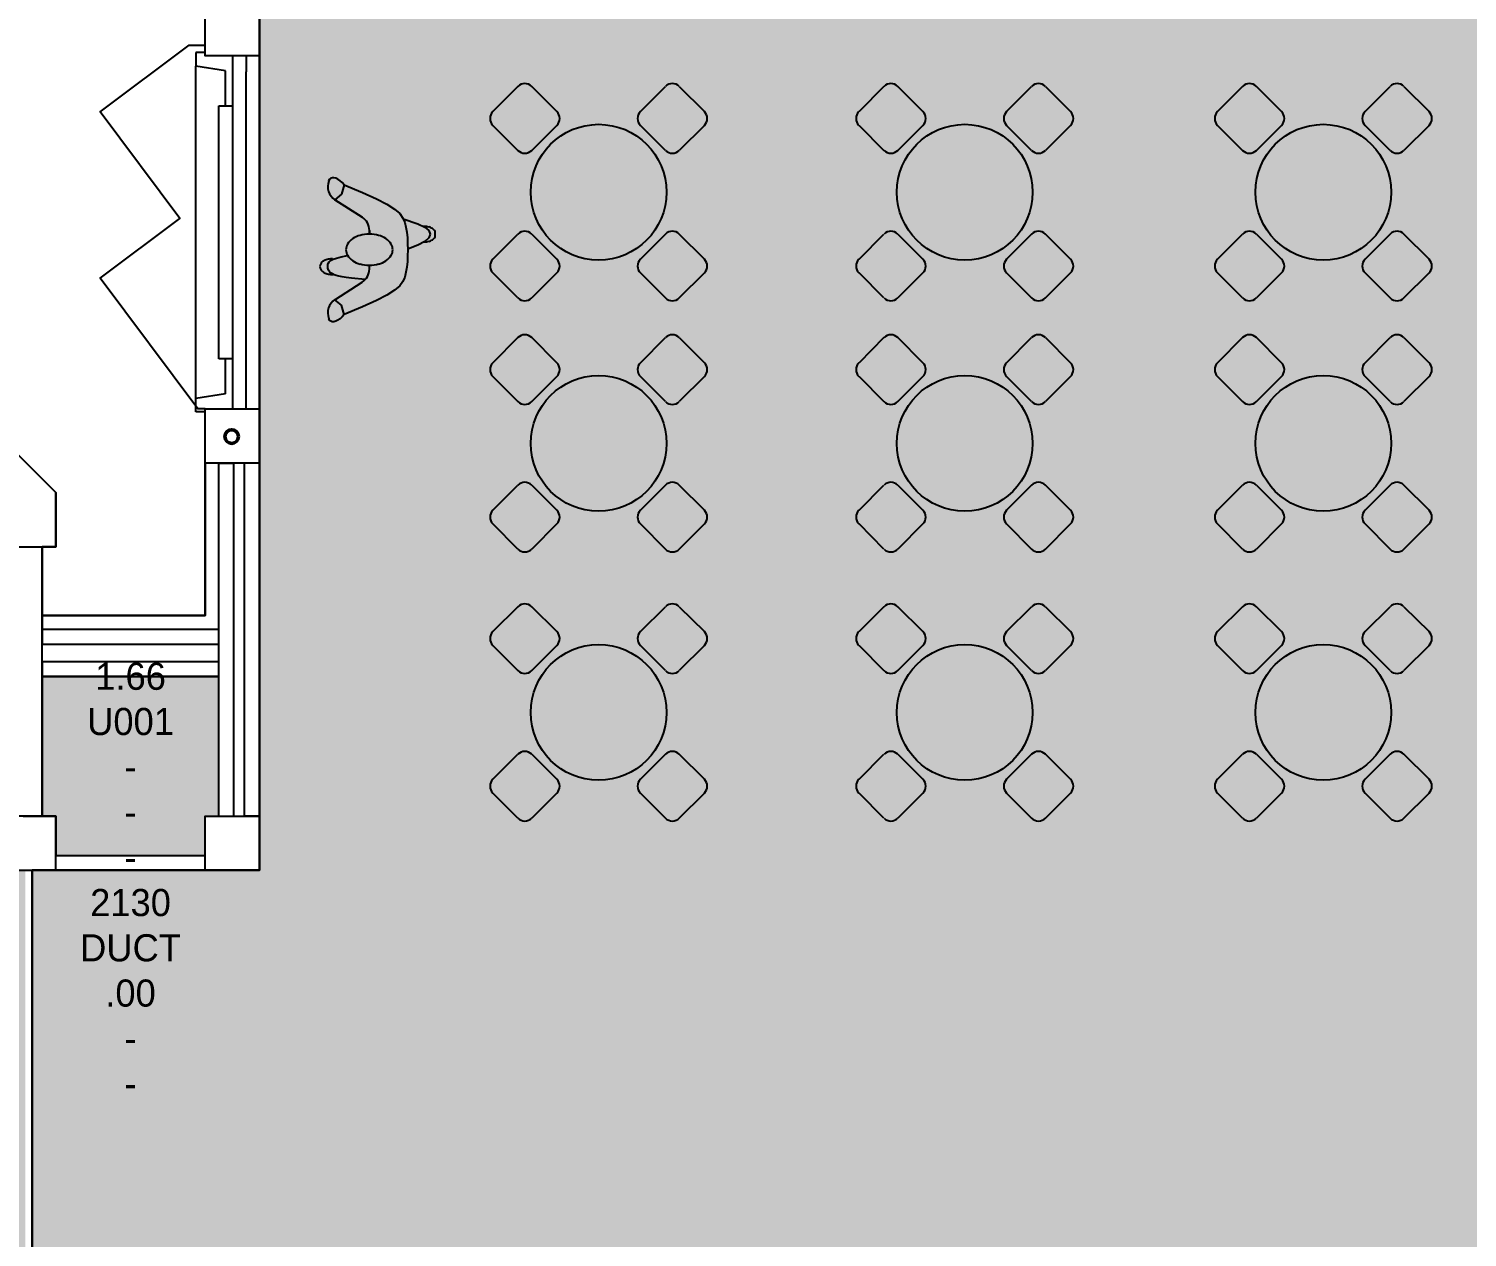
# Model space of a CAD drawing. Header units: millimetres. Extents: x -48614 to 110435, y -11020 to 74943.
# Drawn here: x -26528 to -15932, y 38378 to 47280 of the extents above; entities that cross this region are included whole.
import ezdxf

# ---------------------------------------------------------------- set-up
doc = ezdxf.new("R2010")
doc.units = ezdxf.units.MM
for name, color, linetype in [('BRICK_WALLS_P4', 1, 'Continuous'), ('COLUMNS_P5', 5, 'Continuous'), ('FURNITURE', 40, 'Continuous'), ('GROS$', 1, 'Continuous'), ('HL-TMP', 7, 'Continuous'), ('RM$', 5, 'Continuous'), ('RM$TXT', 5, 'Continuous'), ('WA_EXT', 7, 'Continuous'), ('WN', 4, 'Continuous')]:
    doc.layers.add(name, color=color, linetype=linetype)

msp = doc.modelspace()

# ---------------------------------------------------------------- hatches: boundary and pattern name
at = {"layer": 'HL-TMP', "true_color": 0x666666}
h = msp.add_hatch(color=251, dxfattribs=at)
h.paths.add_polyline_path([(-42888, 12736), (-47228, 12736), (-47228, 12581), (-47428, 12581), (-47428, 9981), (-42888, 9981)], flags=0)
h.paths.add_polyline_path([(-42888, 9266), (-42888, 9871), (-47228, 9871), (-47228, 9581), (-47428, 9581), (-47428, 6981), (-47228, 6981), (-47228, 6831), (-42888, 6831)], flags=0)
h.paths.add_polyline_path([(-5258, 3071), (-8418, 3071), (-8418, -2874), (-5258, -2874)], flags=0)
h.paths.add_polyline_path([(6362, 3071), (3202, 3071), (3202, -2859), (6362, -2859)], flags=0)
h.paths.add_polyline_path([(31772, 9581), (31747, 9581), (30172, 9581), (24672, 9581), (24672, 7598), (24838, 7198), (25639, 6397), (26039, 6231), (30405, 6231), (30805, 6397), (31607, 7198), (31772, 7598)], flags=0)
h.paths.add_polyline_path([(31772, 43464), (31607, 43864), (30805, 44665), (30405, 44831), (26039, 44831), (25639, 44665), (24838, 43864), (24672, 43464), (24672, 41481), (26272, 41481), (31772, 41481)], flags=0)
h.paths.add_polyline_path([(-26728, 43464), (-26893, 43864), (-27695, 44665), (-28095, 44831), (-32461, 44831), (-32861, 44665), (-33662, 43864), (-33828, 43464), (-33828, 41081), (-32228, 41081), (-32228, 41481), (-26728, 41481)], flags=0)
h.paths.add_polyline_path([(-26728, 9581), (-33828, 9581), (-33828, 7598), (-33662, 7198), (-32861, 6397), (-32461, 6231), (-28095, 6231), (-27695, 6397), (-26893, 7198), (-26728, 7598)], flags=0)
h.paths.add_polyline_path([(79131, 39384), (73720, 42522), (73018, 41311), (72967, 41224), (74182, 40520), (74682, 40230), (74682, 36332), (72967, 35337), (73720, 34040), (79131, 37177), (79774, 38281)], flags=0)
h.paths.add_polyline_path([(-3017, 35830), (-7028, 35146), (-7028, 32215), (-2628, 31465), (-2628, 32864), (-5578, 33367), (-5578, 33995), (-2785, 34471)], flags=0)
h.paths.add_polyline_path([(4972, 35146), (572, 35896), (572, 34498), (3522, 33995), (3522, 33367), (730, 32891), (962, 31532), (4972, 32215)], flags=0)
h.paths.add_polyline_path([(-21428, 30826), (-17703, 30826), (-17703, 30736), (-17675, 30736), (-17675, 27736), (-14934, 27736), (-14928, 27736), (-14928, 27581), (-14673, 27581), (-14673, 24981), (-14928, 24981), (-14928, 24581), (-14673, 24581), (-14673, 21981), (-14928, 21981), (-14928, 21581), (-14673, 21581), (-14673, 18981), (-14928, 18981), (-14928, 18581), (-14673, 18581), (-14673, 15981), (-14928, 15981), (-14928, 15581), (-14673, 15581), (-14673, 12981), (-14928, 12981), (-14928, 12803), (-19273, 12803), (-19273, 12826), (-21428, 12826)], flags=0)
h.paths.add_polyline_path([(12562, 46981), (12172, 46981), (12172, 47581), (12562, 47581), (12562, 49351), (8647, 49351), (8647, 41191), (12272, 41191), (12272, 41681), (12562, 41681)], flags=0)
h.paths.add_polyline_path([(322, 3071), (-2378, 3071), (-2378, 841), (-2378, -1759), (-2378, -3054), (322, -3054), (322, -359)], flags=0)
h.paths.add_polyline_path([(18437, 53689), (18437, 54756), (18437, 55796), (18322, 55796), (17237, 55796), (17237, 51839), (18437, 51839)], flags=0)
h.paths.add_polyline_path([(35012, 45726), (33772, 45726), (33772, 45581), (33473, 45581), (33473, 42981), (33772, 42981), (33772, 42581), (33527, 42581), (33527, 41481), (33772, 41481), (33772, 41191), (36562, 41191), (36562, 43301), (35012, 43301)], flags=0)
h.paths.add_polyline_path([(-35553, 41081), (-38828, 41081), (-40278, 41081), (-40278, 42031), (-40278, 43133), (-40278, 44404), (-40278, 47416), (-40278, 50416), (-40278, 53416), (-40278, 54836), (-40228, 54836), (-40228, 59416), (-40228, 63266), (-40228, 65226), (-42828, 65226), (-42828, 64931), (-42828, 62416), (-42828, 54836), (-42778, 54836), (-42778, 41451), (-42778, 41226), (-47428, 41226), (-47428, 39981), (-47228, 39981), (-47228, 36981), (-35553, 36981)], flags=0)
h.paths.add_polyline_path([(-26553, 41081), (-26728, 41081), (-32228, 41081), (-33828, 41081), (-34228, 41081), (-35503, 41081), (-35503, 36981), (-35228, 36981), (-35228, 36631), (-34228, 36631), (-34228, 36981), (-33828, 36981), (-33828, 36691), (-30578, 36691), (-30578, 36981), (-29978, 36981), (-29978, 36691), (-29366, 36691), (-26728, 36691), (-26728, 36981), (-26553, 36981)], flags=0)
h.paths.add_polyline_path([(24447, 41081), (24272, 41081), (23172, 41081), (18437, 41081), (18437, 41081), (17237, 41081), (10222, 41081), (1917, 41081), (-3973, 41081), (-6973, 41081), (-14728, 41081), (-14728, 46981), (-14828, 46981), (-14828, 47581), (-14728, 47581), (-14728, 52981), (-14828, 52981), (-14828, 53581), (-14728, 53581), (-14728, 57581), (-23328, 57581), (-23328, 56196), (-24428, 56196), (-24828, 56196), (-24828, 41081), (-25228, 41081), (-26328, 41081), (-26503, 41081), (-26503, 36981), (-24628, 36981), (-24628, 36883), (-16857, 36883), (-16857, 30826), (-16403, 30826), (-16403, 30736), (-17585, 30736), (-17585, 27916), (-17585, 27826), (-14928, 27826), (-14928, 27981), (-14328, 27981), (-14328, 30581), (-14928, 30581), (-14928, 30981), (-14328, 30981), (-14328, 33581), (-14928, 33581), (-14928, 33981), (-14328, 33981), (-14328, 36581), (-14928, 36581), (-14928, 36981), (-14728, 36981), (-14728, 37181), (-14328, 37181), (-14328, 36581), (-11728, 36581), (-11728, 37181), (-11328, 37181), (-11328, 36581), (-8728, 36581), (-8728, 37181), (-8328, 37181), (-8328, 36931), (-8150, 36931), (-8000, 36696), (-6057, 36696), (-5907, 36931), (-5728, 36931), (-5728, 37181), (-5328, 37181), (-5328, 36931), (-5150, 36931), (-5000, 36696), (-3057, 36696), (-2907, 36931), (-2728, 36931), (-2728, 37181), (-2328, 37181), (272, 37181), (672, 37181), (672, 36931), (852, 36931), (1002, 36696), (2945, 36696), (3095, 36931), (3272, 36931), (3272, 37181), (3672, 37181), (3672, 36931), (3852, 36931), (4002, 36696), (5945, 36696), (6095, 36931), (6272, 36931), (6272, 37181), (12272, 37181), (12672, 37181), (12672, 36981), (12872, 36981), (12872, 33836), (15532, 33836), (16377, 33836), (16377, 36981), (24447, 36981)], flags=0)
h.paths.add_polyline_path([(18437, 51557), (18437, 51749), (17237, 51749), (17237, 51731), (16637, 51731), (16637, 48231), (17237, 48231), (17237, 43683), (17237, 43683), (17237, 41081), (18437, 41081), (18437, 41680), (18437, 47456)], flags=0)
h.paths.add_polyline_path([(45417, 39581), (45172, 39581), (45172, 39726), (40672, 39726), (40672, 41081), (38172, 41081), (38062, 41081), (33772, 41081), (33172, 41081), (31772, 41081), (30172, 41081), (26272, 41081), (24497, 41081), (24497, 36981), (24672, 36981), (24672, 36691), (27922, 36691), (27922, 36981), (28522, 36981), (28522, 36691), (30734, 36691), (31772, 36691), (31772, 36981), (32172, 36981), (32172, 36836), (33172, 36836), (33172, 36981), (38172, 36981), (43472, 36981), (45172, 36981), (45172, 37431), (45417, 37431)], flags=0)
h.paths.add_polyline_path([(40672, 62416), (40672, 65226), (40225, 65226), (38172, 65226), (38172, 63616), (38172, 60616), (38172, 57616), (38172, 54616), (38172, 45254), (38172, 43983), (38172, 42481), (38172, 41191), (40672, 41191), (40672, 41416), (40672, 44416), (40672, 47416), (40672, 50416), (40672, 56416), (40672, 59416)], flags=0)
h.paths.add_polyline_path([(57087, 42327), (57087, 42377), (55725, 42377), (55725, 42327), (55725, 40877), (57087, 40877)], flags=0)
h.paths.add_polyline_path([(57087, 35685), (55725, 35685), (55725, 35635), (55725, 34185), (57087, 34185)], flags=0)
h.paths.add_polyline_path([(40672, 11416), (40672, 29416), (40672, 32446), (40672, 36871), (38172, 36871), (38172, 36346), (38172, 33646), (38172, 27616), (38172, 21616), (38172, 18616), (38172, 15616), (38172, 12581), (32172, 12581), (32037, 12581), (32037, 12509), (32037, 10061), (32037, 9981), (32172, 9981), (38172, 9981), (38172, 6188), (38172, 836), (38997, 836), (40672, 836)], flags=0)
h.paths.add_polyline_path([(22772, 9931), (21852, 9931), (21852, 9561), (21672, 9561), (21672, 9381), (21492, 9381), (21492, 8561), (22772, 8561)], flags=0)
h.paths.add_polyline_path([(17102, 4031), (16122, 4031), (16122, 3196), (17102, 3196)], flags=0)
h.paths.add_polyline_path([(-26553, 12581), (-26728, 12581), (-26728, 12581), (-26728, 12581), (-28493, 12581), (-29110, 13198), (-30245, 13198), (-30245, 13198), (-31445, 13198), (-32063, 12581), (-32836, 12581), (-33698, 12581), (-35503, 12581), (-35503, 9981), (-35178, 9981), (-35178, 9981), (-33828, 9981), (-26553, 9981)], flags=0)
h.paths.add_polyline_path([(-34048, 15698), (-35228, 15698), (-35228, 15581), (-35303, 15581), (-35303, 14166), (-35303, 12981), (-34048, 12981)], flags=0)
h.paths.add_polyline_path([(-40168, 29107), (-40168, 31306), (-42798, 31306), (-42798, 28747), (-42798, 25881), (-42798, 23396), (-42798, 21710), (-42798, 18889), (-42288, 18889), (-42288, 16231), (-42288, 12794), (-40168, 12794), (-40168, 12826), (-40168, 15891), (-38714, 15891), (-38714, 16791), (-38935, 16791), (-40168, 16791), (-40168, 20788)], flags=0)
h.paths.add_polyline_path([(4694, -4072), (3582, -4072), (3582, -5174), (4693, -5174)], flags=0)
h.paths.add_polyline_path([(31852, 12581), (31747, 12581), (31747, 12756), (30117, 12756), (30117, 12581), (30007, 12581), (29626, 12984), (29314, 13315), (29232, 13401), (27332, 13401), (27212, 13401), (26819, 12984), (26437, 12581), (26327, 12581), (26327, 12756), (24697, 12756), (24697, 12581), (24537, 12581), (24537, 9981), (24697, 9981), (30172, 9981), (30172, 9581), (31747, 9581), (31747, 9981), (31852, 9981)], flags=0)
h.paths.add_polyline_path([(42572, 73381), (42372, 73381), (42372, 74331), (38172, 74331), (38172, 65336), (40225, 65336), (40772, 65336), (40772, 65631), (41172, 65631), (41172, 65331), (42322, 65331), (42322, 66281), (42522, 66281), (42522, 67281), (42372, 67281), (42372, 67881), (42522, 67881), (42522, 71781), (42372, 71781), (42372, 72037), (39851, 72037), (39851, 70504), (40788, 70504), (40788, 70474), (40788, 67281), (39826, 67281), (39826, 71615), (39827, 72062), (42372, 72062), (42372, 72381), (42572, 72381)], flags=0)
h.paths.add_polyline_path([(22572, 26446), (21487, 26446), (21487, 25512), (21487, 25476), (22572, 25476)], flags=0)
h.paths.add_polyline_path([(-37518, 16791), (-38624, 16791), (-38624, 15891), (-37518, 15891)], flags=0)
h.paths.add_polyline_path([(-2583, -3094), (-5038, -3094), (-5038, -4759), (-5038, -5209), (-4188, -5209), (-2583, -5209)], flags=0)
h.paths.add_polyline_path([(-25128, 18581), (-25228, 18581), (-25228, 18698), (-26508, 18698), (-26508, 17679), (-26466, 17637), (-26466, 17285), (-26508, 17285), (-26508, 15863), (-25868, 15863), (-25228, 15863), (-25228, 15981), (-25128, 15981)], flags=0)
at = {"layer": 'HL-TMP', "true_color": 0x66cd4f}
h = msp.add_hatch(color=93, dxfattribs=at)
h.paths.add_polyline_path([(-25128, 42509), (-26428, 42509), (-26428, 41481), (-26328, 41481), (-26328, 41191), (-25228, 41191), (-25228, 41481), (-25128, 41481)], flags=0)
h.paths.add_polyline_path([(24372, 42509), (23062, 42509), (23062, 41481), (23172, 41481), (23172, 41191), (24272, 41191), (24272, 41481), (24372, 41481)], flags=0)
h.paths.add_polyline_path([(33417, 42581), (32072, 42581), (32072, 41481), (32172, 41481), (32172, 41191), (33172, 41191), (33172, 41481), (33417, 41481)], flags=0)
h.paths.add_polyline_path([(33662, 9871), (32172, 9871), (32172, 9581), (32072, 9581), (32072, 8490), (33662, 8490)], flags=0)
h.paths.add_polyline_path([(24372, 9581), (24272, 9581), (24272, 9871), (23322, 9871), (23172, 9871), (23172, 8434), (24372, 8434)], flags=0)
h.paths.add_polyline_path([(-25228, 9871), (-26328, 9871), (-26328, 9581), (-26428, 9581), (-26428, 8481), (-25228, 8481)], flags=0)
h.paths.add_polyline_path([(-34128, 9581), (-34228, 9581), (-34228, 9871), (-35178, 9871), (-35718, 9871), (-35718, 8490), (-34128, 8490)], flags=0)

# ---------------------------------------------------------------- linework, layer by layer
at = {"layer": 'BRICK_WALLS_P4', "linetype": 'Continuous'}
for p, q in [((-25128, 44081), (-25228, 44081)), ((-25228, 44081), (-25228, 42957)), ((-25128, 44081), (-25018, 44081)), ((-25128, 41481), (-25128, 44081)), ((-25018, 41481), (-25018, 44081)), ((-24828, 44081), (-24938, 44081)), ((-24938, 41481), (-24938, 44081)), ((-24828, 41481), (-24828, 44081)), ((-26568, 43464), (-26428, 43464)), ((-26428, 41481), (-26428, 43464)), ((-25228, 42957), (-26428, 42957)), ((-26428, 42957), (-26428, 42747)), ((-26428, 42857), (-25128, 42857)), ((-26428, 42747), (-25128, 42747)), ((-26428, 42619), (-26428, 42509)), ((-26428, 42619), (-25128, 42619)), ((-26428, 42509), (-25128, 42509)), ((-26568, 41481), (-26428, 41481)), ((-25228, 41081), (-25228, 41481)), ((-25228, 41081), (-25228, 41481)), ((-26328, 41191), (-25228, 41191)), ((-26328, 41191), (-25228, 41191)), ((-26328, 41191), (-25228, 41191)), ((-26328, 41191), (-25228, 41191)), ((-25228, 41081), (-25228, 41191)), ((-25228, 41081), (-25228, 41191)), ((-25228, 41081), (-25228, 41191)), ((-25228, 41081), (-25228, 41191)), ((-26328, 41081), (-25228, 41081)), ((-26328, 41081), (-25228, 41081)), ((-26328, 41081), (-25228, 41081)), ((-26328, 41081), (-25228, 41081))]:
    msp.add_line(p, q, dxfattribs=at)
at = {"layer": 'COLUMNS_P5', "linetype": 'Continuous', "lineweight": -3}
for points in [[(-24828, 47081), (-25228, 47081), (-25228, 47481), (-24828, 47481)], [(-25228, 44081), (-25228, 44481), (-24828, 44481), (-24828, 44081)], [(-26611, 44147), (-26893, 43864), (-26728, 43464), (-26328, 43464), (-26328, 43864)], [(-26728, 41081), (-26328, 41081), (-26328, 41481), (-26728, 41481)], [(-24828, 41481), (-24828, 41081), (-25228, 41081), (-25228, 41481)]]:
    msp.add_lwpolyline(points, close=True, dxfattribs=at)
at = {"layer": 'COLUMNS_P5', "linetype": 'Continuous', "lineweight": 50}
msp.add_circle((-25033, 44276), 50, dxfattribs=at)
at = {"layer": 'FURNITURE'}
for p, q in [((-22925, 46855), (-23109, 46670)), ((-22638, 46670), (-22823, 46855)), ((-22022, 46670), (-21838, 46855)), ((-21736, 46855), (-21551, 46670)), ((-20228, 46855), (-20412, 46670)), ((-19942, 46670), (-20126, 46855)), ((-19325, 46670), (-19141, 46855)), ((-19039, 46855), (-18854, 46670)), ((-17587, 46855), (-17771, 46670)), ((-17300, 46670), (-17485, 46855)), ((-16684, 46670), (-16500, 46855)), ((-16398, 46855), (-16213, 46670)), ((-23109, 46568), (-22925, 46384)), ((-22823, 46384), (-22638, 46568)), ((-21838, 46384), (-22022, 46568)), ((-21551, 46568), (-21736, 46384)), ((-20412, 46568), (-20228, 46384)), ((-20126, 46384), (-19942, 46568)), ((-19141, 46384), (-19325, 46568)), ((-18854, 46568), (-19039, 46384)), ((-17771, 46568), (-17587, 46384)), ((-17485, 46384), (-17300, 46568)), ((-16500, 46384), (-16684, 46568)), ((-16213, 46568), (-16398, 46384)), ((-24317, 46159), (-24312, 46173)), ((-24312, 46173), (-24317, 46159)), ((-24317, 46159), (-24312, 46173)), ((-24312, 46173), (-24317, 46159)), ((-24303, 46180), (-24312, 46173)), ((-24303, 46180), (-24312, 46173)), ((-24293, 46183), (-24303, 46180)), ((-24293, 46183), (-24303, 46180)), ((-24280, 46183), (-24293, 46183)), ((-24280, 46183), (-24293, 46183)), ((-24266, 46179), (-24280, 46183)), ((-24266, 46179), (-24280, 46183)), ((-24251, 46172), (-24266, 46179)), ((-24251, 46172), (-24266, 46179)), ((-24235, 46161), (-24251, 46172)), ((-24235, 46161), (-24251, 46172)), ((-24219, 46147), (-24235, 46161)), ((-24219, 46147), (-24235, 46161)), ((-24204, 46130), (-24223, 46061)), ((-24204, 46130), (-24223, 46061)), ((-24204, 46130), (-24219, 46147)), ((-24204, 46130), (-24219, 46147)), ((-24204, 46130), (-24070, 46074)), ((-24204, 46130), (-24070, 46074)), ((-24223, 46061), (-24272, 46020)), ((-24223, 46061), (-24272, 46020)), ((-24072, 45891), (-24272, 46020)), ((-24072, 45891), (-24272, 46020)), ((-24272, 46020), (-24072, 45891)), ((-24272, 46020), (-24072, 45891)), ((-24070, 46074), (-23966, 46027)), ((-24070, 46074), (-23966, 46027)), ((-23966, 46027), (-23889, 45987)), ((-23966, 46027), (-23889, 45987)), ((-23889, 45987), (-23833, 45951)), ((-23889, 45987), (-23833, 45951)), ((-23833, 45951), (-23795, 45918)), ((-23833, 45951), (-23795, 45918)), ((-23795, 45918), (-23772, 45886)), ((-23795, 45918), (-23772, 45886)), ((-23772, 45886), (-23758, 45854)), ((-23772, 45886), (-23758, 45854)), ((-23769, 45881), (-23661, 45843)), ((-23769, 45881), (-23661, 45843)), ((-24019, 45768), (-24019, 45795)), ((-24019, 45768), (-24019, 45795)), ((-24019, 45795), (-24019, 45768)), ((-24019, 45795), (-24019, 45768)), ((-23758, 45854), (-23749, 45819)), ((-23758, 45854), (-23749, 45819)), ((-23749, 45819), (-23743, 45781)), ((-23749, 45819), (-23743, 45781)), ((-23743, 45781), (-23739, 45740)), ((-23743, 45781), (-23739, 45740)), ((-23661, 45843), (-23610, 45818)), ((-23661, 45843), (-23610, 45818)), ((-23610, 45818), (-23580, 45793)), ((-23610, 45818), (-23580, 45793)), ((-23580, 45793), (-23570, 45767)), ((-23580, 45793), (-23570, 45767)), ((-23535, 45746), (-23535, 45788)), ((-23535, 45746), (-23535, 45788)), ((-23739, 45740), (-23737, 45697)), ((-23739, 45740), (-23737, 45697)), ((-23737, 45697), (-23736, 45652)), ((-23737, 45697), (-23736, 45652)), ((-23661, 45687), (-23731, 45659)), ((-23661, 45687), (-23731, 45659)), ((-23610, 45714), (-23661, 45687)), ((-23610, 45714), (-23661, 45687)), ((-23580, 45741), (-23610, 45714)), ((-23580, 45741), (-23610, 45714)), ((-23570, 45767), (-23580, 45741)), ((-23570, 45767), (-23580, 45741)), ((-23109, 45583), (-22925, 45768)), ((-22823, 45768), (-22638, 45583)), ((-21838, 45768), (-22022, 45583)), ((-21551, 45583), (-21736, 45768)), ((-20412, 45583), (-20228, 45768)), ((-20126, 45768), (-19942, 45583)), ((-19141, 45768), (-19325, 45583)), ((-18854, 45583), (-19039, 45768)), ((-17771, 45583), (-17587, 45768)), ((-17485, 45768), (-17300, 45583)), ((-16500, 45768), (-16684, 45583)), ((-16213, 45583), (-16398, 45768)), ((-24315, 45562), (-24304, 45572)), ((-24315, 45562), (-24304, 45572)), ((-24304, 45572), (-24286, 45582)), ((-24304, 45572), (-24286, 45582)), ((-24286, 45582), (-24260, 45591)), ((-24286, 45582), (-24260, 45591)), ((-24260, 45591), (-24226, 45601)), ((-24260, 45591), (-24226, 45601)), ((-24226, 45601), (-24180, 45611)), ((-24226, 45601), (-24180, 45611)), ((-23739, 45565), (-23743, 45524)), ((-23739, 45565), (-23743, 45524)), ((-23737, 45608), (-23739, 45565)), ((-23737, 45608), (-23739, 45565)), ((-23736, 45652), (-23737, 45608)), ((-23736, 45652), (-23737, 45608)), ((-24325, 45543), (-24322, 45552)), ((-24325, 45543), (-24322, 45552)), ((-24325, 45534), (-24325, 45543)), ((-24325, 45534), (-24325, 45543)), ((-24325, 45525), (-24325, 45534)), ((-24325, 45525), (-24325, 45534)), ((-24324, 45517), (-24325, 45525)), ((-24324, 45517), (-24325, 45525)), ((-24323, 45509), (-24324, 45517)), ((-24323, 45509), (-24324, 45517)), ((-24319, 45501), (-24323, 45509)), ((-24319, 45501), (-24323, 45509)), ((-24322, 45552), (-24315, 45562)), ((-24322, 45552), (-24315, 45562)), ((-24315, 45494), (-24319, 45501)), ((-24315, 45494), (-24319, 45501)), ((-24309, 45487), (-24315, 45494)), ((-24309, 45487), (-24315, 45494)), ((-24301, 45480), (-24309, 45487)), ((-24301, 45480), (-24309, 45487)), ((-24291, 45474), (-24301, 45480)), ((-24291, 45474), (-24301, 45480)), ((-24279, 45468), (-24291, 45474)), ((-24279, 45468), (-24291, 45474)), ((-24264, 45462), (-24279, 45468)), ((-24264, 45462), (-24279, 45468)), ((-24244, 45457), (-24264, 45462)), ((-24244, 45457), (-24264, 45462)), ((-24220, 45452), (-24244, 45457)), ((-24220, 45452), (-24244, 45457)), ((-24019, 45510), (-24019, 45537)), ((-24019, 45510), (-24019, 45537)), ((-23749, 45486), (-23758, 45451)), ((-23749, 45486), (-23758, 45451)), ((-23743, 45524), (-23749, 45486)), ((-23743, 45524), (-23749, 45486)), ((-22925, 45297), (-23109, 45482)), ((-22638, 45482), (-22823, 45297)), ((-22022, 45482), (-21838, 45297)), ((-21736, 45297), (-21551, 45482)), ((-20228, 45297), (-20412, 45482)), ((-19942, 45482), (-20126, 45297)), ((-19325, 45482), (-19141, 45297)), ((-19039, 45297), (-18854, 45482)), ((-17587, 45297), (-17771, 45482)), ((-17300, 45482), (-17485, 45297)), ((-16684, 45482), (-16500, 45297)), ((-16398, 45297), (-16213, 45482)), ((-24272, 45284), (-24072, 45414)), ((-24272, 45284), (-24072, 45414)), ((-24189, 45447), (-24220, 45452)), ((-24189, 45447), (-24220, 45452)), ((-24151, 45442), (-24189, 45447)), ((-24151, 45442), (-24189, 45447)), ((-24050, 45432), (-24151, 45442)), ((-24050, 45432), (-24151, 45442)), ((-23833, 45354), (-23889, 45318)), ((-23833, 45354), (-23889, 45318)), ((-23795, 45387), (-23833, 45354)), ((-23795, 45387), (-23833, 45354)), ((-23772, 45419), (-23795, 45387)), ((-23772, 45419), (-23795, 45387)), ((-23758, 45451), (-23772, 45419)), ((-23758, 45451), (-23772, 45419)), ((-24223, 45244), (-24272, 45284)), ((-24223, 45244), (-24272, 45284)), ((-23966, 45278), (-24070, 45231)), ((-23966, 45278), (-24070, 45231)), ((-23889, 45318), (-23966, 45278)), ((-23889, 45318), (-23966, 45278)), ((-24312, 45132), (-24317, 45146)), ((-24312, 45132), (-24317, 45146)), ((-24235, 45144), (-24251, 45133)), ((-24235, 45144), (-24251, 45133)), ((-24219, 45158), (-24235, 45144)), ((-24219, 45158), (-24235, 45144)), ((-24204, 45175), (-24223, 45244)), ((-24204, 45175), (-24223, 45244)), ((-24204, 45175), (-24219, 45158)), ((-24204, 45175), (-24219, 45158)), ((-24070, 45231), (-24204, 45175)), ((-24070, 45231), (-24204, 45175)), ((-24303, 45125), (-24312, 45132)), ((-24303, 45125), (-24312, 45132)), ((-24293, 45122), (-24303, 45125)), ((-24293, 45122), (-24303, 45125)), ((-24280, 45122), (-24293, 45122)), ((-24280, 45122), (-24293, 45122)), ((-24266, 45126), (-24280, 45122)), ((-24266, 45126), (-24280, 45122)), ((-24251, 45133), (-24266, 45126)), ((-24251, 45133), (-24266, 45126)), ((-22925, 45005), (-23109, 44820)), ((-22638, 44820), (-22823, 45005)), ((-22022, 44820), (-21838, 45005)), ((-21736, 45005), (-21551, 44820)), ((-20228, 45005), (-20412, 44820)), ((-19942, 44820), (-20126, 45005)), ((-19325, 44820), (-19141, 45005)), ((-19039, 45005), (-18854, 44820)), ((-17587, 45005), (-17771, 44820)), ((-17300, 44820), (-17485, 45005)), ((-16684, 44820), (-16500, 45005)), ((-16398, 45005), (-16213, 44820)), ((-23109, 44719), (-22925, 44534)), ((-22823, 44534), (-22638, 44719)), ((-21838, 44534), (-22022, 44719)), ((-21551, 44719), (-21736, 44534)), ((-20412, 44719), (-20228, 44534)), ((-20126, 44534), (-19942, 44719)), ((-19141, 44534), (-19325, 44719)), ((-18854, 44719), (-19039, 44534)), ((-17771, 44719), (-17587, 44534)), ((-17485, 44534), (-17300, 44719)), ((-16500, 44534), (-16684, 44719)), ((-16213, 44719), (-16398, 44534)), ((-23109, 43734), (-22925, 43918)), ((-22823, 43918), (-22638, 43734)), ((-21838, 43918), (-22022, 43734)), ((-21551, 43734), (-21736, 43918)), ((-20412, 43734), (-20228, 43918)), ((-20126, 43918), (-19942, 43734)), ((-19141, 43918), (-19325, 43734)), ((-18854, 43734), (-19039, 43918)), ((-17771, 43734), (-17587, 43918)), ((-17485, 43918), (-17300, 43734)), ((-16500, 43918), (-16684, 43734)), ((-16213, 43734), (-16398, 43918)), ((-22925, 43447), (-23109, 43632)), ((-22638, 43632), (-22823, 43447)), ((-22022, 43632), (-21838, 43447)), ((-21736, 43447), (-21551, 43632)), ((-20228, 43447), (-20412, 43632)), ((-19942, 43632), (-20126, 43447)), ((-19325, 43632), (-19141, 43447)), ((-19039, 43447), (-18854, 43632)), ((-17587, 43447), (-17771, 43632)), ((-17300, 43632), (-17485, 43447)), ((-16684, 43632), (-16500, 43447)), ((-16398, 43447), (-16213, 43632)), ((-22925, 43023), (-23109, 42839)), ((-22638, 42839), (-22823, 43023)), ((-22022, 42839), (-21838, 43023)), ((-21736, 43023), (-21551, 42839)), ((-20228, 43023), (-20412, 42839)), ((-19942, 42839), (-20126, 43023)), ((-19325, 42839), (-19141, 43023)), ((-19039, 43023), (-18854, 42839)), ((-17587, 43023), (-17771, 42839)), ((-17300, 42839), (-17485, 43023)), ((-16684, 42839), (-16500, 43023)), ((-16398, 43023), (-16213, 42839)), ((-23109, 42737), (-22925, 42552)), ((-22823, 42552), (-22638, 42737)), ((-21838, 42552), (-22022, 42737)), ((-21551, 42737), (-21736, 42552)), ((-20412, 42737), (-20228, 42552)), ((-20126, 42552), (-19942, 42737)), ((-19141, 42552), (-19325, 42737)), ((-18854, 42737), (-19039, 42552)), ((-17771, 42737), (-17587, 42552)), ((-17485, 42552), (-17300, 42737)), ((-16500, 42552), (-16684, 42737)), ((-16213, 42737), (-16398, 42552)), ((-23109, 41752), (-22925, 41936)), ((-22823, 41936), (-22638, 41752)), ((-21838, 41936), (-22022, 41752)), ((-21551, 41752), (-21736, 41936)), ((-20412, 41752), (-20228, 41936)), ((-20126, 41936), (-19942, 41752)), ((-19141, 41936), (-19325, 41752)), ((-18854, 41752), (-19039, 41936)), ((-17771, 41752), (-17587, 41936)), ((-17485, 41936), (-17300, 41752)), ((-16500, 41936), (-16684, 41752)), ((-16213, 41752), (-16398, 41936)), ((-22925, 41465), (-23109, 41650)), ((-22638, 41650), (-22823, 41465)), ((-22022, 41650), (-21838, 41465)), ((-21736, 41465), (-21551, 41650)), ((-20228, 41465), (-20412, 41650)), ((-19942, 41650), (-20126, 41465)), ((-19325, 41650), (-19141, 41465)), ((-19039, 41465), (-18854, 41650)), ((-17587, 41465), (-17771, 41650)), ((-17300, 41650), (-17485, 41465)), ((-16684, 41650), (-16500, 41465)), ((-16398, 41465), (-16213, 41650))]:
    msp.add_line(p, q, dxfattribs=at)
for centre in [(-22330, 46076), (-19633, 46076), (-16992, 46076), (-22330, 44226), (-19633, 44226), (-16992, 44226), (-22330, 42244), (-19633, 42244), (-16992, 42244)]:
    msp.add_circle(centre, 500, dxfattribs=at)
for centre, radius, start, end in [((-22874, 46804), 72, 45, 135), ((-21787, 46804), 72, 45, 135), ((-20177, 46804), 72, 45, 135), ((-19090, 46804), 72, 45, 135), ((-17536, 46804), 72, 45, 135), ((-16449, 46804), 72, 45, 135), ((-23058, 46619), 72, 135, 225), ((-22689, 46619), 72, 315, 45), ((-21971, 46619), 72, 135, 225), ((-21602, 46619), 72, 315, 45), ((-20362, 46619), 72, 135, 225), ((-19992, 46619), 72, 315, 45), ((-19274, 46619), 72, 135, 225), ((-18905, 46619), 72, 315, 45), ((-17720, 46619), 72, 135, 225), ((-17351, 46619), 72, 315, 45), ((-16633, 46619), 72, 135, 225), ((-16264, 46619), 72, 315, 45), ((-22874, 46435), 72, 225, 315), ((-21787, 46435), 72, 225, 315), ((-20177, 46435), 72, 225, 315), ((-19090, 46435), 72, 225, 315), ((-17536, 46435), 72, 225, 315), ((-16449, 46435), 72, 225, 315), ((-24210, 46117), 115, 158.9694, 237.1891), ((-24210, 46117), 115, 158.9694, 237.1891), ((-24210, 46117), 115, 158.9694, 237.1891), ((-24210, 46117), 115, 158.9694, 237.1891), ((-24134, 45795), 115, 0, 57.1891), ((-24134, 45795), 115, 0, 57.1891), ((-24134, 45795), 115, 0, 57.1891), ((-24134, 45795), 115, 0, 57.1891), ((-23616, 45695), 129, 90, 92.9143), ((-23616, 45695), 129, 90, 92.9143), ((-23616, 45695), 129, 74.5629, 90), ((-23616, 45695), 129, 74.5629, 90), ((-23606, 45731), 92.6, 56.3099, 74.5629), ((-23606, 45731), 92.6, 56.3099, 74.5629), ((-23591, 45753), 65.8, 31.8535, 56.3099), ((-23591, 45753), 65.8, 31.8535, 56.3099), ((-22874, 45717), 72, 45, 135), ((-21787, 45717), 72, 45, 135), ((-20177, 45717), 72, 45, 135), ((-19090, 45717), 72, 45, 135), ((-17536, 45717), 72, 45, 135), ((-16449, 45717), 72, 45, 135), ((-24113, 45652), 78.4, 148.1465, 180), ((-24113, 45652), 78.4, 148.1465, 180), ((-24068, 45624), 132, 123.6901, 148.1465), ((-24068, 45624), 132, 123.6901, 148.1465), ((-24039, 45580), 185, 105.4371, 123.6901), ((-24039, 45580), 185, 105.4371, 123.6901), ((-24019, 45509), 258, 90, 105.4371), ((-24019, 45509), 258, 90, 105.4371), ((-24019, 45509), 258, 74.5629, 90), ((-24019, 45509), 258, 74.5629, 90), ((-24000, 45580), 185, 56.3099, 74.5629), ((-24000, 45580), 185, 56.3099, 74.5629), ((-23970, 45624), 132, 31.8535, 56.3099), ((-23970, 45624), 132, 31.8535, 56.3099), ((-23925, 45652), 78.4, 0, 31.8535), ((-23925, 45652), 78.4, 0, 31.8535), ((-23616, 45839), 129, 268.6882, 270), ((-23616, 45839), 129, 268.6882, 270), ((-23616, 45839), 129, 270, 285.4371), ((-23616, 45839), 129, 270, 285.4371), ((-23606, 45803), 92.6, 285.4371, 303.6901), ((-23606, 45803), 92.6, 285.4371, 303.6901), ((-23591, 45781), 65.8, 303.6901, 328.1465), ((-23591, 45781), 65.8, 303.6901, 328.1465), ((-24321, 45514), 65.8, 123.6901, 148.1465), ((-24321, 45514), 65.8, 123.6901, 148.1465), ((-24306, 45492), 92.6, 105.4371, 123.6901), ((-24306, 45492), 92.6, 105.4371, 123.6901), ((-24297, 45456), 129, 90, 105.4371), ((-24297, 45456), 129, 90, 105.4371), ((-24297, 45456), 129, 87.0857, 90), ((-24297, 45456), 129, 87.0857, 90), ((-24113, 45652), 78.4, 180, 211.8535), ((-24113, 45652), 78.4, 180, 211.8535), ((-24068, 45681), 132, 211.8535, 236.3099), ((-24068, 45681), 132, 211.8535, 236.3099), ((-24039, 45725), 185, 236.3099, 254.5629), ((-24039, 45725), 185, 236.3099, 254.5629), ((-24000, 45725), 185, 285.4371, 303.6901), ((-24000, 45725), 185, 285.4371, 303.6901), ((-23970, 45681), 132, 303.6901, 328.1465), ((-23970, 45681), 132, 303.6901, 328.1465), ((-23925, 45652), 78.4, 328.1465, 0), ((-23925, 45652), 78.4, 328.1465, 0), ((-23058, 45532), 72, 135, 225), ((-22689, 45532), 72, 315, 45), ((-21971, 45532), 72, 135, 225), ((-21602, 45532), 72, 315, 45), ((-20362, 45532), 72, 135, 225), ((-19992, 45532), 72, 315, 45), ((-19274, 45532), 72, 135, 225), ((-18905, 45532), 72, 315, 45), ((-17720, 45532), 72, 135, 225), ((-17351, 45532), 72, 315, 45), ((-16633, 45532), 72, 135, 225), ((-16264, 45532), 72, 315, 45), ((-24344, 45528), 39.2, 148.1465, 180), ((-24344, 45528), 39.2, 148.1465, 180), ((-24344, 45528), 39.2, 180, 211.8535), ((-24344, 45528), 39.2, 180, 211.8535), ((-24321, 45542), 65.8, 211.8535, 236.3099), ((-24321, 45542), 65.8, 211.8535, 236.3099), ((-24306, 45564), 92.6, 236.3099, 254.5629), ((-24306, 45564), 92.6, 236.3099, 254.5629), ((-24297, 45599), 129, 254.5629, 270), ((-24297, 45599), 129, 254.5629, 270), ((-24297, 45599), 129, 270, 274.2142), ((-24297, 45599), 129, 270, 274.2142), ((-24019, 45796), 258, 254.5629, 270), ((-24019, 45796), 258, 254.5629, 270), ((-24134, 45510), 115, 302.8109, 0), ((-24134, 45510), 115, 302.8109, 0), ((-24019, 45796), 258, 270, 285.4371), ((-24019, 45796), 258, 270, 285.4371), ((-24210, 45188), 115, 122.8109, 201.0306), ((-24210, 45188), 115, 122.8109, 201.0306), ((-22874, 45348), 72, 225, 315), ((-21787, 45348), 72, 225, 315), ((-20177, 45348), 72, 225, 315), ((-19090, 45348), 72, 225, 315), ((-17536, 45348), 72, 225, 315), ((-16449, 45348), 72, 225, 315), ((-22874, 44954), 72, 45, 135), ((-21787, 44954), 72, 45, 135), ((-20177, 44954), 72, 45, 135), ((-19090, 44954), 72, 45, 135), ((-17536, 44954), 72, 45, 135), ((-16449, 44954), 72, 45, 135), ((-23058, 44769), 72, 135, 225), ((-22689, 44769), 72, 315, 45), ((-21971, 44769), 72, 135, 225), ((-21602, 44769), 72, 315, 45), ((-20362, 44769), 72, 135, 225), ((-19992, 44769), 72, 315, 45), ((-19274, 44769), 72, 135, 225), ((-18905, 44769), 72, 315, 45), ((-17720, 44769), 72, 135, 225), ((-17351, 44769), 72, 315, 45), ((-16633, 44769), 72, 135, 225), ((-16264, 44769), 72, 315, 45), ((-22874, 44585), 72, 225, 315), ((-21787, 44585), 72, 225, 315), ((-20177, 44585), 72, 225, 315), ((-19090, 44585), 72, 225, 315), ((-17536, 44585), 72, 225, 315), ((-16449, 44585), 72, 225, 315), ((-22874, 43867), 72, 45, 135), ((-21787, 43867), 72, 45, 135), ((-20177, 43867), 72, 45, 135), ((-19090, 43867), 72, 45, 135), ((-17536, 43867), 72, 45, 135), ((-16449, 43867), 72, 45, 135), ((-23058, 43683), 72, 135, 225), ((-22689, 43683), 72, 315, 45), ((-21971, 43683), 72, 135, 225), ((-21602, 43683), 72, 315, 45), ((-20362, 43683), 72, 135, 225), ((-19992, 43683), 72, 315, 45), ((-19274, 43683), 72, 135, 225), ((-18905, 43683), 72, 315, 45), ((-17720, 43683), 72, 135, 225), ((-17351, 43683), 72, 315, 45), ((-16633, 43683), 72, 135, 225), ((-16264, 43683), 72, 315, 45), ((-22874, 43498), 72, 225, 315), ((-21787, 43498), 72, 225, 315), ((-20177, 43498), 72, 225, 315), ((-19090, 43498), 72, 225, 315), ((-17536, 43498), 72, 225, 315), ((-16449, 43498), 72, 225, 315), ((-22874, 42972), 72, 45, 135), ((-21787, 42972), 72, 45, 135), ((-20177, 42972), 72, 45, 135), ((-19090, 42972), 72, 45, 135), ((-17536, 42972), 72, 45, 135), ((-16449, 42972), 72, 45, 135), ((-23058, 42788), 72, 135, 225), ((-22689, 42788), 72, 315, 45), ((-21971, 42788), 72, 135, 225), ((-21602, 42788), 72, 315, 45), ((-20362, 42788), 72, 135, 225), ((-19992, 42788), 72, 315, 45), ((-19274, 42788), 72, 135, 225), ((-18905, 42788), 72, 315, 45), ((-17720, 42788), 72, 135, 225), ((-17351, 42788), 72, 315, 45), ((-16633, 42788), 72, 135, 225), ((-16264, 42788), 72, 315, 45), ((-22874, 42603), 72, 225, 315), ((-21787, 42603), 72, 225, 315), ((-20177, 42603), 72, 225, 315), ((-19090, 42603), 72, 225, 315), ((-17536, 42603), 72, 225, 315), ((-16449, 42603), 72, 225, 315), ((-22874, 41885), 72, 45, 135), ((-21787, 41885), 72, 45, 135), ((-20177, 41885), 72, 45, 135), ((-19090, 41885), 72, 45, 135), ((-17536, 41885), 72, 45, 135), ((-16449, 41885), 72, 45, 135), ((-23058, 41701), 72, 135, 225), ((-22689, 41701), 72, 315, 45), ((-21971, 41701), 72, 135, 225), ((-21602, 41701), 72, 315, 45), ((-20362, 41701), 72, 135, 225), ((-19992, 41701), 72, 315, 45), ((-19274, 41701), 72, 135, 225), ((-18905, 41701), 72, 315, 45), ((-17720, 41701), 72, 135, 225), ((-17351, 41701), 72, 315, 45), ((-16633, 41701), 72, 135, 225), ((-16264, 41701), 72, 315, 45), ((-22874, 41516), 72, 225, 315), ((-21787, 41516), 72, 225, 315), ((-20177, 41516), 72, 225, 315), ((-19090, 41516), 72, 225, 315), ((-17536, 41516), 72, 225, 315), ((-16449, 41516), 72, 225, 315)]:
    msp.add_arc(centre, radius, start, end, dxfattribs=at)
at = {"layer": 'GROS$'}
msp.add_lwpolyline([(-26503, 36981), (-26503, 41081), (-24828, 41081), (-24828, 56196), (-24828, 57581), (-23438, 57581), (-23438, 56306), (-24828, 56306), (-24828, 56196), (-23328, 56196), (-23328, 57581), (-14728, 57581)], dxfattribs=at)
at = {"layer": 'GROS$', "linetype": 'Continuous', "flags": 128}
msp.add_lwpolyline([(-27695, 45231), (-26328, 43864), (-26328, 43464), (-26428, 43464), (-26428, 42957), (-25228, 42957), (-25228, 44481), (-25283, 44481), (-26003, 45444), (-25416, 45883), (-26003, 46668), (-25347, 47158), (-25228, 47158), (-25228, 47481)], dxfattribs=at)
at = {"layer": 'RM$'}
msp.add_lwpolyline([(1917, 41081), (-3973, 41081), (-6973, 41081), (-14728, 41081), (-14728, 46981), (-14828, 46981), (-14828, 47581), (-14728, 47581), (-14728, 52981), (-14828, 52981), (-14828, 53581), (-14728, 53581), (-14728, 57581), (-23328, 57581), (-23328, 56196), (-24428, 56196), (-24828, 56196), (-24828, 41081), (-25228, 41081), (-26328, 41081), (-26503, 41081), (-26503, 36981)], dxfattribs=at)
msp.add_lwpolyline([(-25128, 42509), (-26428, 42509), (-26428, 41481), (-26328, 41481), (-26328, 41191), (-25228, 41191), (-25228, 41481), (-25128, 41481)], close=True, dxfattribs=at)
at = {"layer": 'WA_EXT', "linetype": 'Continuous'}
for p, q in [((-25228, 44481), (-24828, 44481)), ((-25228, 44081), (-25228, 44481)), ((-24828, 44481), (-24828, 44081)), ((-24828, 44081), (-25228, 44081)), ((-25228, 41481), (-24828, 41481)), ((-25228, 41481), (-24828, 41481)), ((-25228, 41081), (-25228, 41481)), ((-25228, 41481), (-24828, 41481)), ((-25128, 41481), (-25018, 41481)), ((-25128, 41481), (-25018, 41481)), ((-25128, 41481), (-25018, 41481)), ((-25128, 41481), (-25018, 41481)), ((-24828, 41481), (-24938, 41481)), ((-24828, 41481), (-24938, 41481)), ((-24828, 41481), (-24938, 41481)), ((-24828, 41481), (-24938, 41481)), ((-24828, 41481), (-24828, 41081)), ((-24828, 41481), (-24828, 41081)), ((-24828, 41481), (-24828, 41081)), ((-24828, 41081), (-25228, 41081)), ((-24828, 41081), (-25228, 41081)), ((-24828, 41081), (-25228, 41081))]:
    msp.add_line(p, q, dxfattribs=at)
at = {"layer": 'WN', "linetype": 'Continuous'}
for p, q in [((-25298, 47104), (-25298, 47005)), ((-25228, 47104), (-25298, 47104)), ((-25228, 47081), (-25228, 47104)), ((-24828, 47081), (-25228, 47081)), ((-25028, 47081), (-25028, 44481)), ((-24927, 47081), (-24927, 46963)), ((-24828, 44481), (-24828, 47081)), ((-25078, 46970), (-25298, 47005)), ((-25296, 45722), (-25298, 47005)), ((-25078, 46713), (-25078, 46970)), ((-24927, 44599), (-24927, 46963)), ((-25128, 44849), (-25128, 46713)), ((-25128, 46713), (-25028, 46713)), ((-25298, 44557), (-25296, 45722)), ((-25028, 44849), (-25128, 44849)), ((-25078, 44591), (-25078, 44849)), ((-25078, 44591), (-25078, 44849)), ((-25078, 44591), (-25298, 44557)), ((-25078, 44591), (-25298, 44557)), ((-25298, 44457), (-25298, 44557)), ((-25298, 44457), (-25298, 44557)), ((-24927, 44481), (-24927, 44599)), ((-24927, 44481), (-24927, 44599)), ((-25228, 44457), (-25298, 44457)), ((-25228, 44457), (-25298, 44457)), ((-25228, 44457), (-25228, 44481)), ((-25228, 44481), (-24828, 44481))]:
    msp.add_line(p, q, dxfattribs=at)

# ---------------------------------------------------------------- texts
at = {"layer": 'RM$TXT', "insert": (-25778, 39410), "char_height": 200, "attachment_point": 8}
msp.add_mtext('1.66^M^JU001^M^J-^M^J-^M^J-^M^J2130^M^JDUCT^M^J.00^M^J-^M^J-^M^J', dxfattribs=at)

doc.saveas('drawing.dxf')
